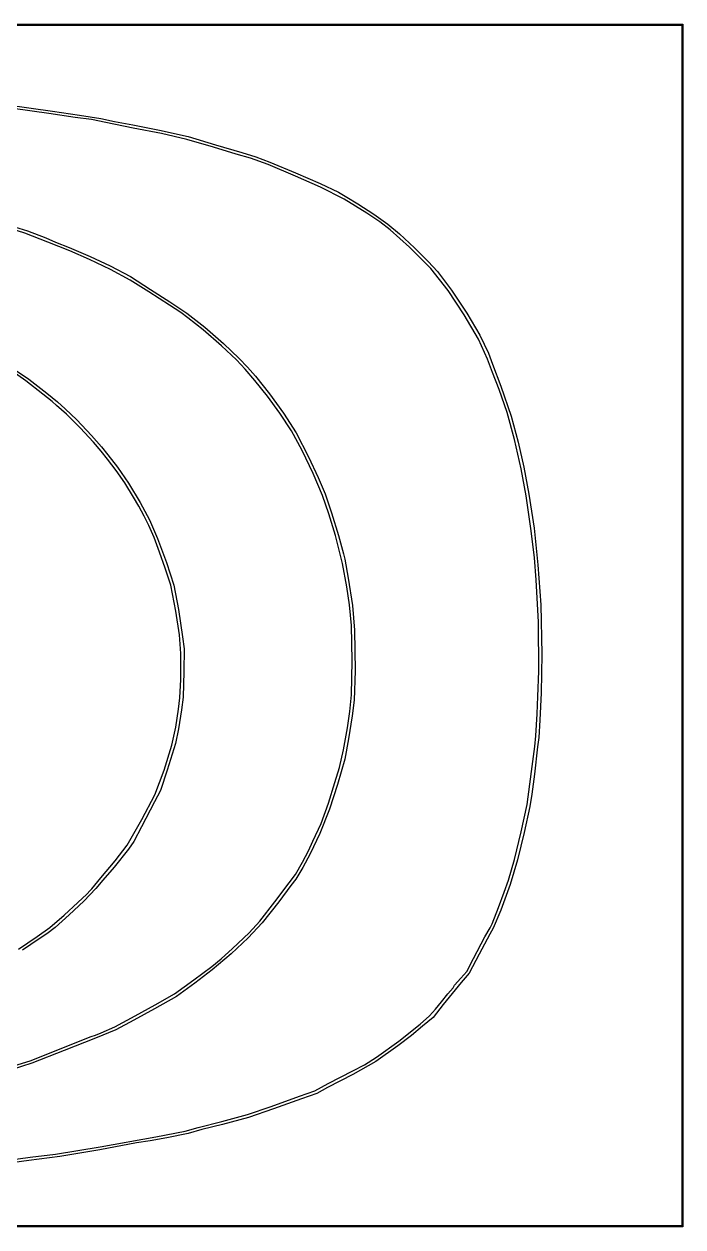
# Model space of a CAD drawing. Extents: x -92 to 302, y -47 to 344.
# Drawn here: x 194.8 to 301.8, y 148.5 to 344 of the extents above; entities that cross this region are included whole.
import ezdxf

# ---------------------------------------------------------------- set-up
doc = ezdxf.new("R2010")
doc.units = 0

msp = doc.modelspace()

# ---------------------------------------------------------------- linework, layer by layer
at = {"layer": 'Calque 1'}
for p, q in [((105.05875, 343.953002), (301.78176, 343.953002)), ((301.65476, 343.699002), (105.12225, 343.699002)), ((301.65476, 246.226501), (301.65476, 343.699002)), ((301.78176, 343.953002), (301.78176, 246.226501)), ((192.053757, 330.815885), (199.356257, 329.80301)), ((198.78471, 329.409831), (193.00621, 330.233421)), ((203.03921, 328.781416), (198.78471, 329.409831)), ((199.356257, 329.80301), (203.737757, 329.154228)), ((205.70621, 328.463438), (203.03921, 328.781416)), ((203.737757, 329.154228), (207.230257, 328.62431)), ((208.05571, 327.946239), (205.70621, 328.463438)), ((207.230257, 328.62431), (209.452757, 328.124074)), ((212.50071, 327.061804), (208.05571, 327.946239)), ((209.452757, 328.124074), (212.437257, 327.563288)), ((212.437257, 327.563288), (216.755257, 326.733053)), ((217.07271, 326.177628), (212.50071, 327.061804)), ((216.755257, 326.733053), (221.390757, 325.660108)), ((221.20021, 325.204037), (217.07271, 326.177628)), ((225.51821, 323.930159), (221.20021, 325.204037)), ((221.390757, 325.660108), (225.849177, 324.34513)), ((229.20121, 322.786212), (225.51821, 323.930159)), ((225.849177, 324.34513), (230.103677, 323.058291)), ((231.55071, 322.167118), (229.20121, 322.786212)), ((230.103677, 323.058291), (232.379656, 322.380004)), ((234.40821, 321.115016), (231.55071, 322.167118)), ((232.379656, 322.380004), (234.662257, 321.534591)), ((238.85321, 319.220219), (234.40821, 321.115016)), ((234.662257, 321.534591), (238.853257, 319.752858)), ((242.91721, 317.465963), (238.85321, 319.220219)), ((238.853257, 319.752858), (242.853757, 318.022699)), ((242.853757, 318.022699), (245.838257, 316.612605)), ((246.72721, 315.522463), (242.91721, 317.465963)), ((245.838257, 316.612605), (247.171757, 315.840623)), ((250.41021, 313.249224), (246.72721, 315.522463)), ((247.171757, 315.840623), (248.949757, 314.764851)), ((248.949757, 314.764851), (251.586087, 313.074096)), ((252.52598, 311.841781), (250.41021, 313.249224)), ((251.586087, 313.074096), (253.872087, 311.420376)), ((194.88925, 309.974135), (191.60926, 310.995777)), ((191.812036, 311.450517), (195.292266, 310.355836)), ((254.23136, 310.494744), (252.52598, 311.841781)), ((253.872087, 311.420376), (255.744257, 309.873187)), ((198.59432, 308.519974), (194.88925, 309.974135)), ((195.292266, 310.355836), (198.276766, 309.19916)), ((198.276766, 309.19916), (199.840296, 308.50267)), ((257.38608, 307.684203), (254.23136, 310.494744)), ((255.744257, 309.873187), (258.199387, 307.584608)), ((202.17232, 307.078132), (198.59432, 308.519974)), ((199.840296, 308.50267), (202.062796, 307.638332)), ((202.062796, 307.638332), (205.515766, 306.200037)), ((205.38876, 305.720007), (202.17232, 307.078132)), ((260.82421, 304.207432), (257.38608, 307.684203)), ((258.199387, 307.584608), (260.414297, 305.346275)), ((208.81839, 304.06851), (205.38876, 305.720007)), ((205.515766, 306.200037), (208.724416, 304.666499)), ((260.414297, 305.346275), (261.904727, 303.752953)), ((208.724416, 304.666499), (212.026416, 302.915845)), ((211.99339, 302.35979), (208.81839, 304.06851)), ((263.64041, 300.667973), (260.82421, 304.207432)), ((261.904727, 303.752953), (264.214147, 300.704953)), ((214.99774, 300.443151), (211.99339, 302.35979)), ((212.026416, 302.915845), (215.294766, 300.83838)), ((218.36324, 298.282527), (214.99774, 300.443151)), ((215.294766, 300.83838), (218.447616, 298.812372)), ((266.25881, 296.709001), (263.64041, 300.667973)), ((264.214147, 300.704953), (266.694157, 296.95915)), ((220.24776, 297.084541), (218.36324, 298.282527)), ((218.447616, 298.812372), (221.177856, 296.989765)), ((221.3646, 296.211793), (220.24776, 297.084541)), ((221.177856, 296.989765), (224.121006, 294.69395)), ((223.8411, 294.279243), (221.3646, 296.211793)), ((268.56283, 292.74196), (266.25881, 296.709001)), ((266.694157, 296.95915), (268.765377, 293.40315)), ((226.85176, 291.692854), (223.8411, 294.279243)), ((224.121006, 294.69395), (227.169266, 292.072062)), ((268.765377, 293.40315), (270.190847, 290.485981)), ((229.2522, 289.388245), (226.85176, 291.692854)), ((227.169266, 292.072062), (229.709266, 289.604838)), ((270.04777, 289.50346), (268.56283, 292.74196)), ((230.6526, 287.882501), (229.2522, 289.388245)), ((229.709266, 289.604838), (231.057566, 288.217322)), ((270.84957, 287.311001), (270.04777, 289.50346)), ((270.190847, 290.485981), (270.849437, 288.707981)), ((192.40616, 288.385045), (195.51766, 286.260879)), ((195.03824, 285.991627), (192.81574, 287.55862)), ((232.25875, 286.041001), (230.6526, 287.882501)), ((231.057566, 288.217322), (232.333846, 286.739501)), ((270.849437, 288.707981), (272.226467, 285.088481)), ((197.83213, 283.826461), (195.03824, 285.991627)), ((195.51766, 286.260879), (198.46726, 283.958377)), ((234.29571, 283.501001), (232.25875, 286.041001)), ((232.333846, 286.739501), (234.617056, 283.882001)), ((271.91297, 284.568302), (270.84957, 287.311001)), ((199.29486, 282.612001), (197.83213, 283.826461)), ((198.46726, 283.958377), (200.17872, 282.551217)), ((236.32161, 280.70724), (234.29571, 283.501001)), ((234.617056, 283.882001), (236.915186, 280.707001)), ((273.21036, 280.821802), (271.91297, 284.568302)), ((272.226467, 285.088481), (273.883177, 280.262481)), ((200.05228, 281.977001), (199.29486, 282.612001)), ((201.6286, 280.580001), (200.05228, 281.977001)), ((200.17872, 282.551217), (201.44872, 281.410208)), ((201.44872, 281.410208), (203.33871, 279.632208)), ((203.87119, 278.357501), (201.6286, 280.580001)), ((203.33871, 279.632208), (205.73338, 277.087501)), ((238.18767, 277.84974), (236.32161, 280.70724)), ((236.915186, 280.707001), (238.956306, 277.514175)), ((274.41422, 276.452501), (273.21036, 280.821802)), ((273.883177, 280.262481), (275.032057, 276.007981)), ((206.03914, 275.997361), (203.87119, 278.357501)), ((239.94724, 274.674501), (238.18767, 277.84974)), ((205.73338, 277.087501), (207.34356, 275.246001)), ((207.29138, 274.536861), (206.03914, 275.997361)), ((238.956306, 277.514175), (240.986596, 273.640675)), ((275.49269, 271.690001), (274.41422, 276.452501)), ((275.032057, 276.007981), (275.935557, 271.943981)), ((208.30748, 273.277501), (207.29138, 274.536861)), ((207.34356, 275.246001), (208.38564, 273.976001)), ((208.38564, 273.976001), (209.94784, 271.968702)), ((241.70742, 270.928001), (239.94724, 274.674501)), ((240.986596, 273.640675), (242.533616, 270.293001)), ((209.71752, 271.436001), (208.30748, 273.277501)), ((209.94784, 271.968702), (211.72618, 269.365202)), ((276.33359, 267.308501), (275.49269, 271.690001)), ((275.935557, 271.943981), (276.764837, 267.562481)), ((211.12143, 269.404001), (209.71752, 271.436001)), ((243.21411, 267.372001), (241.70742, 270.928001)), ((242.533616, 270.293001), (243.642726, 267.626001)), ((212.54569, 267.054501), (211.12143, 269.404001)), ((211.72618, 269.365202), (213.60358, 266.229001)), ((213.39028, 265.594001), (212.54569, 267.054501)), ((213.60358, 266.229001), (215.13948, 263.371501)), ((244.25579, 264.387501), (243.21411, 267.372001)), ((243.642726, 267.626001), (244.718286, 264.514501)), ((277.15257, 261.595939), (276.33359, 267.308501)), ((276.764837, 267.562481), (277.590677, 262.037981)), ((214.27308, 263.975627), (213.39028, 265.594001)), ((215.04152, 262.451627), (214.27308, 263.975627)), ((245.33021, 260.831501), (244.25579, 264.387501)), ((244.718286, 264.514501), (245.840856, 260.831501)), ((215.24222, 261.974501), (215.04152, 262.451627)), ((215.13948, 263.371501), (216.42444, 260.387001)), ((215.86431, 260.514001), (215.24222, 261.974501)), ((277.590677, 262.037981), (278.222877, 256.068981)), ((216.73268, 258.164501), (215.86431, 260.514001)), ((216.42444, 260.387001), (217.88475, 256.450001)), ((246.4739, 256.323001), (245.33021, 260.831501)), ((245.840856, 260.831501), (246.650996, 257.877792)), ((277.65053, 257.214438), (277.15257, 261.595939)), ((217.68387, 255.561001), (216.73268, 258.164501)), ((217.88475, 256.450001), (219.08426, 252.767001)), ((247.17306, 252.513001), (246.4739, 256.323001)), ((246.650996, 257.877792), (246.838666, 256.983246)), ((246.838666, 256.983246), (247.410646, 253.904455)), ((277.9574, 253.656001), (277.65053, 257.214438)), ((278.222877, 256.068981), (278.681577, 249.591981)), ((218.57817, 252.767001), (217.68387, 255.561001)), ((219.41249, 248.576001), (218.57817, 252.767001)), ((219.08426, 252.767001), (219.86958, 248.830001)), ((247.60751, 249.592001), (247.17306, 252.513001)), ((247.410646, 253.904455), (248.112276, 249.465001)), ((278.30019, 246.751477), (277.9574, 253.656001)), ((219.99761, 244.702501), (219.41249, 248.576001)), ((219.86958, 248.830001), (220.5068, 244.385001)), ((247.9374, 246.226501), (247.60751, 249.592001)), ((248.112276, 249.465001), (248.453356, 245.469645)), ((278.681577, 249.591981), (278.842167, 241.590981)), ((278.36839, 238.813977), (278.30019, 246.751477)), ((220.23871, 241.654501), (219.99761, 244.702501)), ((220.5068, 244.385001), (220.74309, 242.416501)), ((248.07093, 240.511501), (247.9374, 246.226501)), ((248.453356, 245.469645), (248.523456, 238.865645)), ((301.65476, 148.754), (301.65476, 246.226501)), ((301.78176, 246.226501), (301.78176, 148.5)), ((220.74309, 242.416501), (220.69459, 238.733501)), ((220.23771, 237.463501), (220.23871, 241.654501)), ((247.9379, 234.987001), (248.07093, 240.511501)), ((278.842167, 241.590981), (278.758267, 235.304481)), ((220.69459, 238.733501), (220.57834, 234.606001)), ((248.523456, 238.865645), (248.372486, 234.098001)), ((278.23407, 234.669501), (278.36839, 238.813977)), ((220.05953, 234.479001), (220.23771, 237.463501)), ((220.57834, 234.606001), (220.31133, 232.510501)), ((247.67188, 232.256501), (247.9379, 234.987001)), ((278.10071, 231.875501), (278.23407, 234.669501)), ((278.758267, 235.304481), (278.541987, 230.821248)), ((219.4076, 229.716501), (219.85465, 232.637501)), ((219.85465, 232.637501), (220.05953, 234.479001)), ((248.372486, 234.098001), (248.046716, 231.558001)), ((220.31133, 232.510501), (219.85426, 229.462501)), ((247.28655, 229.589501), (247.67188, 232.256501)), ((248.046716, 231.558001), (247.476836, 227.811501)), ((277.89403, 228.319501), (278.10071, 231.875501)), ((278.541987, 230.821248), (278.360367, 228.018385)), ((218.77401, 226.795501), (219.4076, 229.716501)), ((219.85426, 229.462501), (219.3429, 227.049501)), ((246.64962, 226.033501), (247.28655, 229.589501)), ((217.49364, 222.731501), (218.77401, 226.795501)), ((219.3429, 227.049501), (218.00374, 222.731501)), ((247.476836, 227.811501), (246.843716, 224.509501)), ((277.69977, 226.541501), (277.89403, 228.319501)), ((278.360367, 228.018385), (278.161597, 226.532618)), ((246.01664, 223.137822), (246.64962, 226.033501)), ((277.20027, 222.477501), (277.69977, 226.541501)), ((278.161597, 226.532618), (277.646087, 222.096481)), ((245.25863, 220.724822), (246.01664, 223.137822)), ((246.843716, 224.509501), (245.646336, 220.382001)), ((215.9773, 218.731001), (217.49364, 222.731501)), ((218.00374, 222.731501), (216.91816, 219.429501)), ((276.46278, 217.143501), (277.20027, 222.477501)), ((277.646087, 222.096481), (277.219957, 218.794481)), ((216.91816, 219.429501), (215.93029, 217.588001)), ((244.18304, 217.37616), (245.25863, 220.724822)), ((245.646336, 220.382001), (244.392686, 216.381501)), ((215.93029, 217.588001), (213.81685, 213.536716)), ((213.91181, 214.706917), (215.9773, 218.731001)), ((242.99301, 214.07416), (244.18304, 217.37616)), ((275.51406, 212.698501), (276.46278, 217.143501)), ((277.219957, 218.794481), (276.895387, 216.825981)), ((244.392686, 216.381501), (242.786086, 212.444501)), ((276.895387, 216.825981), (275.987457, 212.586569)), ((211.52959, 210.515917), (213.91181, 214.706917)), ((213.81685, 213.536716), (212.56348, 211.123716)), ((241.65995, 211.193208), (242.99301, 214.07416)), ((212.56348, 211.123716), (211.71399, 209.904501)), ((240.94876, 209.616749), (241.65995, 211.193208)), ((242.786086, 212.444501), (241.249376, 209.12733)), ((274.42341, 208.190001), (275.51406, 212.698501)), ((275.987457, 212.586569), (274.914687, 208.143586)), ((211.71399, 209.904501), (209.38879, 206.983501)), ((209.58073, 207.999501), (211.52959, 210.515917)), ((239.96451, 207.77952), (240.94876, 209.616749)), ((207.23267, 205.208126), (209.58073, 207.999501)), ((238.84296, 205.77107), (239.96451, 207.77952)), ((241.249376, 209.12733), (240.058886, 206.90483)), ((273.45346, 204.824501), (274.42341, 208.190001)), ((274.914687, 208.143586), (273.725067, 204.127998)), ((209.38879, 206.983501), (207.56505, 204.824501)), ((237.82946, 204.414592), (238.84296, 205.77107)), ((240.058886, 206.90483), (238.923786, 205.015001)), ((206.43392, 203.471157), (204.47909, 201.439157)), ((205.51576, 203.177223), (205.74063, 203.461876)), ((205.74063, 203.461876), (207.23267, 205.208126)), ((207.56505, 204.824501), (206.43392, 203.471157)), ((235.50731, 201.339495), (237.82946, 204.414592)), ((238.116556, 203.999001), (236.117796, 201.332)), ((238.923786, 205.015001), (238.116556, 203.999001)), ((273.725067, 204.127998), (272.199167, 199.953871)), ((272.7693, 202.919501), (273.45346, 204.824501)), ((204.47909, 201.439157), (202.06296, 199.210557)), ((203.48376, 201.200585), (204.97601, 202.562813)), ((204.97601, 202.562813), (205.51576, 203.177223)), ((233.04565, 198.164495), (235.50731, 201.339495)), ((236.117796, 201.332), (233.449666, 197.903)), ((271.83627, 200.3795), (272.7693, 202.919501)), ((201.26126, 199.179745), (203.48376, 201.200585)), ((270.8102, 197.77155), (271.83627, 200.3795)), ((272.199167, 199.953871), (270.981727, 197.046597)), ((198.95977, 197.141), (201.26126, 199.179745)), ((202.06296, 199.210557), (199.78467, 197.178557)), ((233.449666, 197.903), (231.155996, 195.49284)), ((231.3174, 196.3155), (233.04565, 198.164495)), ((270.45689, 197.100462), (270.8102, 197.77155)), ((193.82628, 193.61675), (196.89156, 195.6805)), ((196.89156, 195.6805), (198.95977, 197.141)), ((198.45627, 196.125), (197.19396, 195.2995)), ((199.78467, 197.178557), (198.45627, 196.125)), ((231.155996, 195.49284), (228.375776, 192.87758)), ((228.61795, 193.73899), (231.3174, 196.3155)), ((267.78035, 192.14215), (269.62761, 195.64441)), ((270.429557, 196.07521), (268.687227, 192.82298)), ((269.62761, 195.64441), (270.45689, 197.100462)), ((270.981727, 197.046597), (270.429557, 196.07521)), ((197.19396, 195.2995), (194.48962, 193.48678)), ((226.790107, 192.053266), (228.61795, 193.73899)), ((225.24914, 190.8288), (226.790107, 192.053266)), ((228.375776, 192.87758), (225.327776, 190.27299)), ((266.66723, 190.0008), (267.78035, 192.14215)), ((268.687227, 192.82298), (267.056247, 189.71148)), ((222.34326, 188.63602), (225.24914, 190.8288)), ((225.327776, 190.27299), (222.470276, 188.11439)), ((265.73003, 188.90365), (266.66723, 190.0008)), ((267.056247, 189.71148), (265.781737, 188.21132)), ((219.20428, 186.37409), (222.34326, 188.63602)), ((222.470276, 188.11439), (219.499766, 185.96934)), ((265.781737, 188.21132), (262.856227, 184.63483)), ((264.57076, 187.54192), (264.68179, 187.76417)), ((264.68179, 187.76417), (265.73003, 188.90365)), ((219.499766, 185.96934), (215.943766, 183.93659)), ((216.04965, 184.56444), (219.20428, 186.37409)), ((262.57799, 185.08942), (263.61239, 186.39117)), ((263.61239, 186.39117), (264.46964, 187.362)), ((264.46964, 187.362), (264.57076, 187.54192)), ((215.943766, 183.93659), (212.564276, 182.07611)), ((212.81759, 182.785), (216.04965, 184.56444)), ((260.60054, 182.78945), (261.60297, 183.85882)), ((262.856227, 184.63483), (261.205227, 182.55851)), ((261.60297, 183.85882), (262.57799, 185.08942)), ((209.49522, 181.00406), (212.81759, 182.785)), ((212.564276, 182.07611), (209.643276, 180.53939)), ((259.08724, 181.43649), (260.60054, 182.78945)), ((261.205227, 182.55851), (259.490727, 181.12918)), ((206.34126, 179.68406), (207.29376, 180.04131)), ((209.643276, 180.53939), (206.341276, 179.1605)), ((207.29376, 180.04131), (209.49522, 181.00406)), ((255.63018, 178.67151), (259.08724, 181.43649)), ((259.490727, 181.12918), (257.712727, 179.62404)), ((206.341276, 179.1605), (201.261276, 177.16758)), ((201.45176, 177.76643), (205.64276, 179.425)), ((205.64276, 179.425), (206.34126, 179.68406)), ((255.490227, 177.9506), (251.910227, 175.37803)), ((252.01068, 176.07393), (255.63018, 178.67151)), ((257.712727, 179.62404), (255.490227, 177.9506)), ((195.89406, 175.5622), (201.45176, 177.76643)), ((201.261276, 177.16758), (196.034076, 175.0938)), ((250.064964, 174.84016), (252.01068, 176.07393)), ((192.21106, 174.40522), (195.89406, 175.5622)), ((196.034076, 175.0938), (192.668576, 174.02201)), ((251.910227, 175.37803), (248.163727, 173.28039)), ((248.18776, 173.83952), (250.064964, 174.84016)), ((248.163727, 173.28039), (244.065007, 171.17474)), ((244.17585, 171.78229), (248.18776, 173.83952)), ((239.47685, 169.72622), (242.00544, 170.60422)), ((242.291777, 170.19181), (239.810507, 169.32917)), ((242.00544, 170.60422), (244.17585, 171.78229)), ((244.065007, 171.17474), (242.291777, 170.19181)), ((231.03632, 166.74523), (234.91626, 168.08973)), ((234.91626, 168.08973), (239.47685, 169.72622)), ((239.810507, 169.32917), (235.297227, 167.70533)), ((226.90882, 165.64153), (231.03632, 166.74523)), ((231.233227, 166.30219), (226.978727, 165.15568)), ((235.297227, 167.70533), (231.233227, 166.30219)), ((220.94626, 164.04963), (223.04176, 164.67706)), ((223.613227, 164.31705), (221.390727, 163.67678)), ((223.04176, 164.67706), (226.90882, 165.64153)), ((226.978727, 165.15568), (223.613227, 164.31705)), ((207.10326, 161.51439), (216.18376, 163.16451)), ((215.231227, 162.51394), (213.008727, 162.14672)), ((217.961727, 162.97202), (215.231227, 162.51394)), ((216.18376, 163.16451), (220.94626, 164.04963)), ((221.390727, 163.67678), (217.961727, 162.97202)), ((195.73676, 159.81305), (199.86426, 160.31674)), ((199.86426, 160.31674), (207.10326, 161.51439)), ((207.039727, 161.00817), (200.562727, 159.92336)), ((213.008727, 162.14672), (207.039727, 161.00817)), ((195.546227, 159.29482), (190.720227, 158.66819)), ((191.48226, 159.24191), (195.73676, 159.81305)), ((200.562727, 159.92336), (195.546227, 159.29482)), ((105.12225, 148.754), (301.65476, 148.754)), ((301.78176, 148.5), (105.05875, 148.5))]:
    msp.add_line(p, q, dxfattribs=at)

doc.saveas('drawing.dxf')
